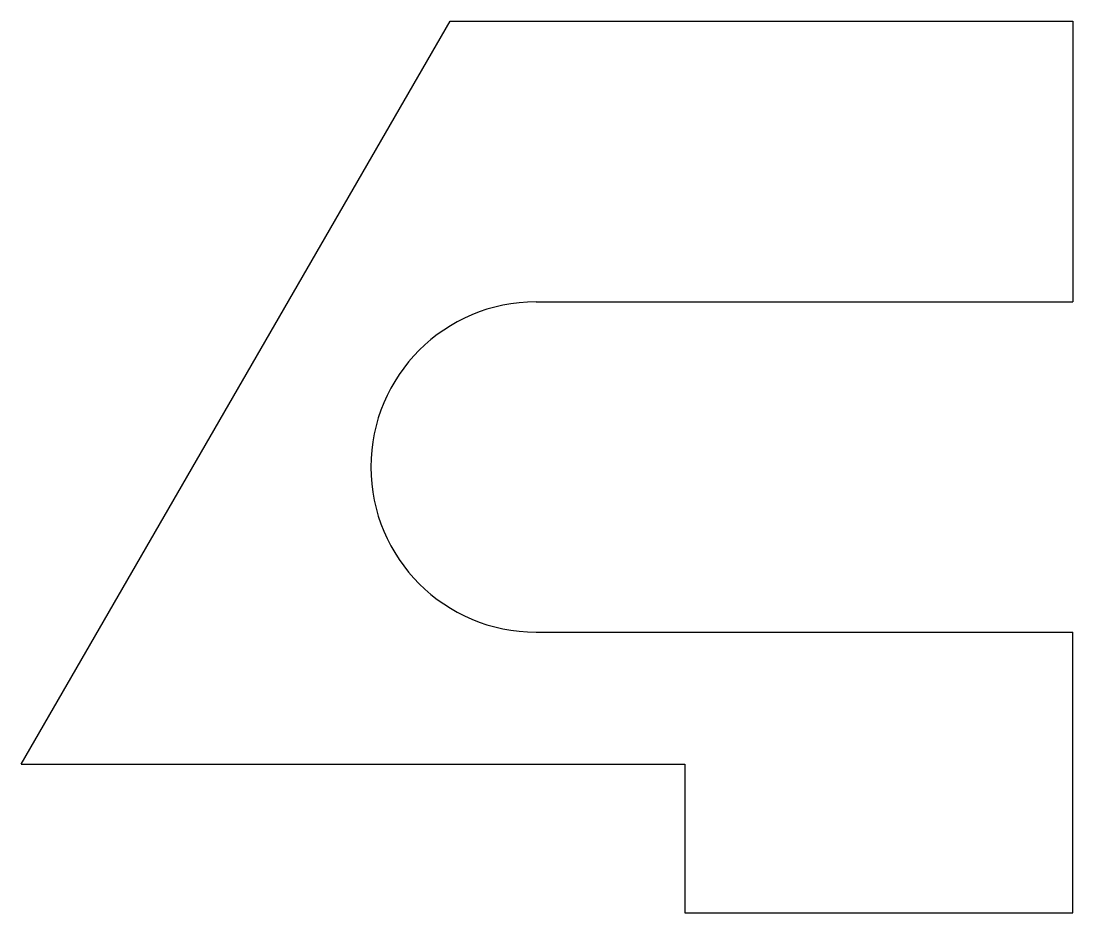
# Model space of a CAD drawing. Header units: millimetres. Extents: x -31.2 to 32.5, y -27 to 27.
import ezdxf

# ---------------------------------------------------------------- set-up
doc = ezdxf.new("R2010")
doc.units = ezdxf.units.MM
doc.layers.get('0').update_dxf_attribs({"lineweight": 25, "true_color": 0xffffff})

msp = doc.modelspace()

# ---------------------------------------------------------------- linework, layer by layer
for p, q in [((-31.177, -18), (-5.196, 27)), ((-5.196, 27), (32.5, 27)), ((32.5, 27), (32.5, 10)), ((0, 10), (32.5, 10)), ((0, -10), (32.5, -10)), ((32.5, -27), (32.5, -10)), ((-31.177, -18), (9, -18)), ((9, -18), (9, -27)), ((9, -27), (32.5, -27))]:
    msp.add_line(p, q)
for start, end in [(90, 180), (180, 270)]:
    msp.add_arc((0, 0), 10, start, end)

doc.saveas('drawing.dxf')
